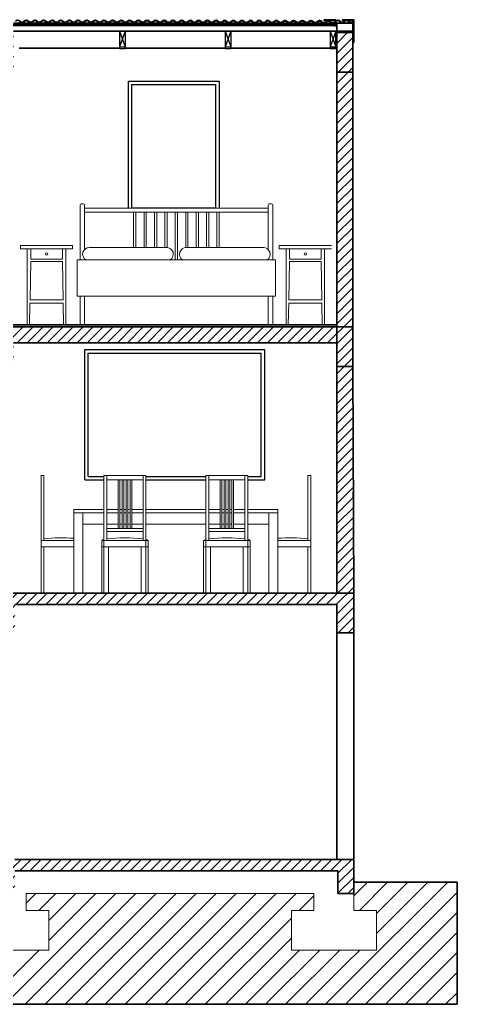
# Model space of a CAD drawing. Header units: metres. Extents: x -750 to 5274, y -2155 to 4360.
# Drawn here: x 1372 to 1758, y 2094 to 2963 of the extents above; entities that cross this region are included whole.
import ezdxf

# ---------------------------------------------------------------- set-up
doc = ezdxf.new("R2010")
doc.units = ezdxf.units.M
doc.header["$LTSCALE"] = 5
doc.header["$MEASUREMENT"] = 0
for name, color, linetype, lineweight in [('A-ANNO-SYMB', 3, 'Continuous', 18), ('A-ELEV-MBE1', 7, 'Continuous', 35), ('A-FLOR-PATT', 8, 'Continuous', 18), ('A-FURN', 8, 'Continuous', 18), ('A-GLAZ-FULL', 4, 'Continuous', 25), ('A-SECT-MCUT', 7, 'Continuous', 35), ('A-SECT-PATT', 8, 'Continuous', 18), ('A-WALL-FULL', 7, 'Continuous', 35), ('Campitura', 116, 'Continuous', 25), ('Linee sottili', 5, 'Continuous', 25)]:
    doc.layers.add(name, color=color, linetype=linetype, lineweight=lineweight)

msp = doc.modelspace()

# ---------------------------------------------------------------- hatches: boundary and pattern name
at = {"layer": 'Campitura'}
h = msp.add_hatch(dxfattribs=at)
h.set_pattern_fill('ANSI31', color=256, scale=50)
h.paths.add_polyline_path([(1667.03, 2457.07), (1485.49, 2457.07), (1485.49, 2457.07), (1483.49, 2457.07), (1479.49, 2457.07), (1450.49, 2457.07), (1450.49, 2457.07), (1446.49, 2457.07), (1393.49, 2457.07), (1393.49, 2457.07), (1390.99, 2457.07), (1052.78, 2457.07), (1052.78, 2422.07), (1066.78, 2422.07), (1066.78, 2422.13), (1066.78, 2447.07), (1352.79, 2447.07), (1352.79, 2422.07), (1367.79, 2422.07), (1367.79, 2447.07), (1652.03, 2447.07), (1652.03, 2422.07), (1667.03, 2422.07), (1667.03, 2422.13), (1667.03, 2447.07)])
h.paths.add_polyline_path([(1666.03, 2657.13), (1652.03, 2657.13), (1652.03, 2457.07), (1667.03, 2457.07)])
h.paths.add_polyline_path([(1666.03, 2692.13), (1652.03, 2692.13), (1652.03, 2657.13), (1666.03, 2657.13)])
h.paths.add_polyline_path([(1666.03, 2916.98), (1652.03, 2916.98), (1652.03, 2692.13), (1666.03, 2692.13)])
h.paths.add_polyline_path([(1652.03, 2692.13), (1366.78, 2692.13), (1366.78, 2678.07), (1652.03, 2678.07)])
h.paths.add_polyline_path([(1366.78, 2692.13), (1366.78, 2678.07), (1366.78, 2657.13), (1352.78, 2657.13), (1352.78, 2660.13), (1347.27, 2660.13), (1352.27, 2670.13), (1352.78, 2670.13), (1352.78, 2692.13)])
h.paths.add_polyline_path([(1066.73, 2916.98), (1052.73, 2916.98), (1052.73, 2692.21), (1052.73, 2692.13), (1066.73, 2692.13)])
h.paths.add_polyline_path([(1066.78, 2692.13), (1066.73, 2692.13), (1052.78, 2692.13), (1052.78, 2657.13), (1066.78, 2657.13), (1066.78, 2661.22)])
h.paths.add_polyline_path([(1066.78, 2657.13), (1052.78, 2657.13), (1052.78, 2457.07), (1066.78, 2457.07)])
h.paths.add_polyline_path([(1066.78, 2422.07), (1052.78, 2422.07), (1052.78, 2222.07), (1066.78, 2222.07)])
h.paths.add_polyline_path([(1667.03, 2222.07), (1367.79, 2222.07), (1352.86, 2222.07), (1066.78, 2222.07), (1052.78, 2222.07), (1052.78, 2192.07), (1052.92, 2192.07), (1066.78, 2192.07), (1066.78, 2212.07), (1352.86, 2212.07), (1352.86, 2192.07), (1367.79, 2192.07), (1367.79, 2212.07), (1653.03, 2212.07), (1653.03, 2192.07), (1667.03, 2192.07)])
h.paths.add_polyline_path([(1666.03, 2951.98), (1652.21, 2951.98), (1652.03, 2951.8), (1652.03, 2916.98), (1666.03, 2916.98)])
h.paths.add_polyline_path([(1066.78, 2951.98), (1052.81, 2951.98), (1052.78, 2916.98), (1066.78, 2916.98)])
h.paths.add_polyline_path([(1366.74, 2951.98), (1352.74, 2951.98), (1352.74, 2916.98), (1366.74, 2916.98)])

# ---------------------------------------------------------------- linework, layer by layer
at = {"layer": 'A-ANNO-SYMB'}
msp.add_line((1666.03, 2541.22), (1666.03, 2546.22), dxfattribs=at)
at = {"layer": 'A-ANNO-SYMB', "ltscale": 0.003}
for p, q in [((1377.87, 2192.07), (1631.86, 2192.07)), ((1377.87, 2192.07), (1377.87, 2177.07)), ((1631.86, 2192.07), (1631.86, 2177.07)), ((1667.03, 2192.07), (1667.03, 2177.07)), ((1397.79, 2177.07), (1377.87, 2177.07)), ((1397.79, 2177.07), (1397.79, 2142.07)), ((1611.95, 2177.07), (1611.95, 2142.07)), ((1631.86, 2177.07), (1611.95, 2177.07)), ((1686.95, 2177.07), (1667.03, 2177.07)), ((1686.95, 2177.07), (1686.95, 2142.07)), ((1397.79, 2142.07), (1322.79, 2142.07)), ((1686.95, 2142.07), (1611.95, 2142.07))]:
    msp.add_line(p, q, dxfattribs=at)
at = {"layer": 'A-ELEV-MBE1'}
for p, q in [((1336.09, 2958.79), (1650.06, 2958.79)), ((1338.06, 2958.32), (1650.06, 2958.32)), ((1366.74, 2960.29), (1650.76, 2960.29)), ((1425.57, 2962.17), (1425.19, 2961.85)), ((1429.38, 2962.17), (1429.77, 2961.85)), ((1651.06, 2963.41), (1640.76, 2963.4)), ((1640.76, 2963.4), (1640.76, 2962.4)), ((1650.76, 2963.1), (1641.06, 2963.1)), ((1641.06, 2963.1), (1641.06, 2962.4)), ((1650.06, 2958.05), (1650.06, 2959.35)), ((1650.36, 2959.35), (1650.06, 2959.35)), ((1650.06, 2958.05), (1651.06, 2958.05)), ((1650.11, 2961.85), (1650.5, 2961.53)), ((1650.36, 2958.35), (1650.36, 2959.35)), ((1650.36, 2958.79), (1650.76, 2958.79)), ((1650.36, 2958.35), (1650.76, 2958.35)), ((1650.76, 2958.35), (1650.76, 2963.1)), ((1651.06, 2963.41), (1651.06, 2958.05)), ((1651.44, 2961.85), (1651.06, 2962.17)), ((1651.06, 2960.29), (1666.03, 2960.29)), ((1652.03, 2958.79), (1652.03, 2960.29)), ((1652.03, 2958.79), (1652.03, 2951.98)), ((1667.16, 2963.41), (1657.16, 2963.41)), ((1657.16, 2963.41), (1657.16, 2962.41)), ((1666.86, 2963.11), (1657.46, 2963.11)), ((1657.46, 2963.11), (1657.46, 2962.41)), ((1666.03, 2951.98), (1666.03, 2960.29)), ((1666.68, 2961.85), (1666.3, 2962.17)), ((1666.86, 2943.71), (1666.86, 2963.11)), ((1667.16, 2943.41), (1667.16, 2963.41)), ((1366.74, 2953.32), (1665.58, 2953.4)), ((1371.74, 2938.33), (1460.3, 2938.33)), ((1465.3, 2938.4), (1553.43, 2938.4)), ((1558.43, 2938.4), (1646.06, 2938.4)), ((1666.46, 2943.71), (1666.46, 2943.41)), ((1666.46, 2943.71), (1666.86, 2943.71)), ((1666.46, 2943.41), (1667.16, 2943.41)), ((1646.06, 2938.01), (1651.06, 2938.01)), ((1358.97, 2694.07), (1652.03, 2694.07)), ((1358.97, 2692.13), (1652.03, 2692.13)), ((1366.78, 2678.07), (1652.03, 2678.07)), ((1667.03, 2447.07), (1667.03, 2457.07)), ((1758.38, 2202.07), (1667.03, 2202.07)), ((1758.38, 2202.07), (1758.38, 2094.16)), ((875.71, 2094.16), (1758.38, 2094.16))]:
    msp.add_line(p, q, dxfattribs=at)
for centre, radius, start, end in [((1370.33, 2960.6), 2.47, 39.42406, 140.57594), ((1374.14, 2963.73), 2.97, 219.42406, 320.57594), ((1374.14, 2963.73), 2.47, 219.42406, 320.57594), ((1377.95, 2960.6), 2.47, 39.42406, 140.57594), ((1377.95, 2960.6), 1.97, 39.42406, 140.57594), ((1381.76, 2963.73), 2.97, 219.42406, 320.57594), ((1381.76, 2963.73), 2.47, 219.42406, 320.57594), ((1385.57, 2960.6), 2.47, 39.42406, 140.57594), ((1385.57, 2960.6), 1.97, 39.42406, 140.57594), ((1389.38, 2963.73), 2.97, 219.42406, 320.57594), ((1389.38, 2963.73), 2.47, 219.42406, 320.57594), ((1393.19, 2960.6), 2.47, 39.42406, 140.57594), ((1393.19, 2960.6), 1.97, 39.42406, 140.57594), ((1397, 2963.73), 2.97, 219.42406, 320.57594), ((1397, 2963.73), 2.47, 219.42406, 320.57594), ((1400.81, 2960.6), 2.47, 39.42406, 140.57594), ((1400.81, 2960.6), 1.97, 39.42406, 140.57594), ((1404.62, 2963.73), 2.97, 219.42406, 320.57594), ((1404.62, 2963.73), 2.47, 219.42406, 320.57594), ((1408.43, 2960.6), 2.47, 39.42406, 140.57594), ((1408.43, 2960.6), 1.97, 39.42406, 140.57594), ((1412.24, 2963.73), 2.97, 219.42406, 320.57594), ((1412.24, 2963.73), 2.47, 219.42406, 320.57594), ((1416.05, 2960.6), 2.47, 39.42406, 140.57594), ((1416.05, 2960.6), 1.97, 39.42406, 140.57594), ((1419.86, 2963.73), 2.97, 219.42406, 320.57594), ((1419.86, 2963.73), 2.47, 219.42406, 320.57594), ((1423.67, 2960.6), 2.47, 39.42406, 140.57594), ((1423.67, 2960.6), 1.97, 39.42406, 140.57594), ((1427.48, 2963.73), 2.97, 219.42406, 320.57594), ((1427.48, 2963.73), 2.97, 219.42406, 320.57594), ((1427.48, 2963.73), 2.47, 219.42406, 320.57594), ((1427.48, 2963.73), 2.47, 219.42406, 320.57594), ((1431.29, 2960.6), 2.47, 39.42406, 140.57594), ((1431.29, 2960.6), 1.97, 39.42406, 140.57594), ((1435.1, 2963.73), 2.97, 219.42406, 320.57594), ((1435.1, 2963.73), 2.47, 219.42406, 320.57594), ((1438.91, 2960.6), 2.47, 39.42406, 140.57594), ((1438.91, 2960.6), 1.97, 39.42406, 140.57594), ((1442.72, 2963.73), 2.97, 219.42406, 320.57594), ((1442.72, 2963.73), 2.47, 219.42406, 320.57594), ((1446.47, 2960.52), 2.47, 39.42406, 140.57594), ((1446.47, 2960.52), 1.97, 39.42406, 140.57594), ((1450.28, 2963.65), 2.97, 219.42406, 320.57594), ((1450.28, 2963.65), 2.47, 219.42406, 320.57594), ((1454.09, 2960.52), 2.47, 39.42406, 140.57594), ((1454.09, 2960.52), 1.97, 39.42406, 140.57594), ((1457.9, 2963.65), 2.97, 219.42406, 320.57594), ((1457.9, 2963.65), 2.47, 219.42406, 320.57594), ((1461.71, 2960.52), 2.47, 39.42406, 140.57594), ((1461.71, 2960.52), 1.97, 39.42406, 140.57594), ((1465.52, 2963.65), 2.97, 219.42406, 320.57594), ((1465.52, 2963.65), 2.47, 219.42406, 320.57594), ((1469.33, 2960.52), 2.47, 39.42406, 140.57594), ((1469.33, 2960.52), 1.97, 39.42406, 140.57594), ((1473.14, 2963.65), 2.97, 219.42406, 320.57594), ((1473.14, 2963.65), 2.47, 219.42406, 320.57594), ((1476.95, 2960.52), 2.47, 39.42406, 140.57594), ((1476.95, 2960.52), 1.97, 39.42406, 140.57594), ((1480.76, 2963.65), 2.97, 219.42406, 320.57594), ((1480.76, 2963.65), 2.47, 219.42406, 320.57594), ((1484.57, 2960.52), 2.47, 39.42406, 140.57594), ((1484.57, 2960.52), 1.97, 39.42406, 140.57594), ((1488.38, 2963.65), 2.97, 219.42406, 320.57594), ((1488.38, 2963.65), 2.47, 219.42406, 320.57594), ((1492.19, 2960.52), 2.47, 39.42406, 140.57594), ((1492.19, 2960.52), 1.97, 39.42406, 140.57594), ((1496, 2963.65), 2.97, 219.42406, 320.57594), ((1496, 2963.65), 2.47, 219.42406, 320.57594), ((1499.74, 2960.44), 2.47, 39.42406, 140.57594), ((1499.74, 2960.44), 1.97, 39.42406, 140.57594), ((1503.55, 2963.57), 2.97, 219.42406, 320.57594), ((1503.55, 2963.57), 2.47, 219.42406, 320.57594), ((1507.36, 2960.44), 2.47, 39.42406, 140.57594), ((1507.36, 2960.44), 1.97, 39.42406, 140.57594), ((1511.17, 2963.57), 2.97, 219.42406, 320.57594), ((1511.17, 2963.57), 2.47, 219.42406, 320.57594), ((1514.98, 2960.44), 2.47, 39.42406, 140.57594), ((1514.98, 2960.44), 1.97, 39.42406, 140.57594), ((1518.79, 2963.57), 2.97, 219.42406, 320.57594), ((1518.79, 2963.57), 2.47, 219.42406, 320.57594), ((1522.6, 2960.44), 2.47, 39.42406, 140.57594), ((1522.6, 2960.44), 1.97, 39.42406, 140.57594), ((1526.41, 2963.57), 2.97, 219.42406, 320.57594), ((1526.41, 2963.57), 2.47, 219.42406, 320.57594), ((1530.22, 2960.44), 2.47, 39.42406, 140.57594), ((1530.22, 2960.44), 1.97, 39.42406, 140.57594), ((1534.03, 2963.57), 2.97, 219.42406, 320.57594), ((1534.03, 2963.57), 2.47, 219.42406, 320.57594), ((1537.84, 2960.44), 2.47, 39.42406, 140.57594), ((1537.84, 2960.44), 1.97, 39.42406, 140.57594), ((1541.65, 2963.57), 2.97, 219.42406, 320.57594), ((1541.65, 2963.57), 2.47, 219.42406, 320.57594), ((1545.46, 2960.44), 2.47, 39.42406, 140.57594), ((1545.46, 2960.44), 1.97, 39.42406, 140.57594), ((1549.27, 2963.57), 2.97, 219.42406, 320.57594), ((1549.27, 2963.57), 2.47, 219.42406, 320.57594), ((1553.02, 2960.36), 2.47, 39.42406, 140.57594), ((1553.02, 2960.36), 1.97, 39.42406, 140.57594), ((1556.83, 2963.49), 2.97, 219.42406, 320.57594), ((1556.83, 2963.49), 2.47, 219.42406, 320.57594), ((1560.64, 2960.36), 2.47, 39.42406, 140.57594), ((1560.64, 2960.36), 1.97, 39.42406, 140.57594), ((1564.45, 2963.49), 2.97, 219.42406, 320.57594), ((1564.45, 2963.49), 2.47, 219.42406, 320.57594), ((1568.26, 2960.36), 2.47, 39.42406, 140.57594), ((1568.26, 2960.36), 1.97, 39.42406, 140.57594), ((1572.07, 2963.49), 2.97, 219.42406, 320.57594), ((1572.07, 2963.49), 2.47, 219.42406, 320.57594), ((1575.88, 2960.36), 2.47, 39.42406, 140.57594), ((1575.88, 2960.36), 1.97, 39.42406, 140.57594), ((1579.69, 2963.49), 2.97, 219.42406, 320.57594), ((1579.69, 2963.49), 2.47, 219.42406, 320.57594), ((1583.5, 2960.36), 2.47, 39.42406, 140.57594), ((1583.5, 2960.36), 1.97, 39.42406, 140.57594), ((1587.31, 2963.49), 2.97, 219.42406, 320.57594), ((1587.31, 2963.49), 2.47, 219.42406, 320.57594), ((1591.12, 2960.36), 2.47, 39.42406, 140.57594), ((1591.12, 2960.36), 1.97, 39.42406, 140.57594), ((1594.93, 2963.49), 2.97, 219.42406, 320.57594), ((1594.93, 2963.49), 2.47, 219.42406, 320.57594), ((1598.74, 2960.36), 2.47, 39.42406, 140.57594), ((1598.74, 2960.36), 1.97, 39.42406, 140.57594), ((1602.55, 2963.49), 2.97, 219.42406, 320.57594), ((1602.55, 2963.49), 2.47, 219.42406, 320.57594), ((1606.3, 2960.28), 2.47, 39.42406, 140.57594), ((1606.3, 2960.28), 1.97, 39.42406, 140.57594), ((1610.11, 2963.41), 2.97, 219.42406, 320.57594), ((1610.11, 2963.41), 2.47, 219.42406, 320.57594), ((1613.92, 2960.28), 2.47, 39.42406, 140.57594), ((1613.92, 2960.28), 1.97, 39.42406, 140.57594), ((1617.73, 2963.41), 2.97, 219.42406, 320.57594), ((1617.73, 2963.41), 2.47, 219.42406, 320.57594), ((1621.54, 2960.28), 2.47, 39.42406, 140.57594), ((1621.54, 2960.28), 1.97, 39.42406, 140.57594), ((1625.35, 2963.41), 2.97, 219.42406, 320.57594), ((1625.35, 2963.41), 2.47, 219.42406, 320.57594), ((1629.16, 2960.28), 2.47, 39.42406, 140.57594), ((1629.16, 2960.28), 1.97, 39.42406, 140.57594), ((1632.97, 2963.41), 2.97, 219.42406, 320.57594), ((1632.97, 2963.41), 2.47, 219.42406, 320.57594), ((1636.78, 2960.28), 2.47, 39.42406, 140.57594), ((1636.78, 2960.28), 1.97, 39.42406, 140.57594), ((1640.59, 2963.41), 2.97, 219.42406, 320.57594), ((1640.59, 2963.41), 2.47, 219.42406, 320.57594), ((1644.4, 2960.28), 2.47, 39.42406, 140.57594), ((1644.4, 2960.28), 1.97, 39.42406, 140.57594), ((1648.21, 2963.41), 2.97, 219.42406, 320.57594), ((1648.21, 2963.41), 2.47, 219.42406, 320.57594), ((1652.96, 2960.6), 2.47, 39.42406, 140.57594), ((1652.96, 2960.6), 1.97, 39.42406, 140.57594), ((1656.77, 2963.73), 2.97, 219.42406, 320.57594), ((1656.77, 2963.73), 2.47, 219.42406, 320.57594), ((1660.58, 2960.6), 2.47, 39.42406, 140.57594), ((1660.58, 2960.6), 1.97, 39.42406, 140.57594), ((1664.39, 2963.73), 2.97, 219.42406, 320.57594), ((1664.39, 2963.73), 2.47, 219.42406, 320.57594)]:
    msp.add_arc(centre, radius, start, end, dxfattribs=at)
at = {"layer": 'A-FLOR-PATT', "linetype": 'Continuous'}
for p, q in [((1660.29, 2112.4), (1749.95, 2202.07)), ((1667.03, 2189.86), (1679.24, 2202.07)), ((1671.91, 2177.07), (1696.91, 2202.07)), ((1686.95, 2174.42), (1714.59, 2202.07)), ((1686.95, 2156.74), (1732.27, 2202.07)), ((1360.29, 2095.25), (1457.11, 2192.07)), ((1376.87, 2094.16), (1474.78, 2192.07)), ((1377.87, 2183.54), (1386.39, 2192.07)), ((1389.07, 2177.07), (1404.07, 2192.07)), ((1394.55, 2094.16), (1492.46, 2192.07)), ((1397.79, 2168.1), (1421.75, 2192.07)), ((1397.79, 2150.42), (1439.43, 2192.07)), ((1412.23, 2094.16), (1510.14, 2192.07)), ((1429.91, 2094.16), (1527.82, 2192.07)), ((1447.58, 2094.16), (1545.49, 2192.07)), ((1465.26, 2094.16), (1563.17, 2192.07)), ((1482.94, 2094.16), (1580.85, 2192.07)), ((1500.62, 2094.16), (1598.53, 2192.07)), ((1518.29, 2094.16), (1616.2, 2192.07)), ((1660.29, 2094.73), (1758.38, 2192.82)), ((1618.88, 2177.07), (1631.86, 2190.05)), ((1677.39, 2094.16), (1758.38, 2175.14)), ((1535.97, 2094.16), (1611.95, 2170.13)), ((1695.07, 2094.16), (1758.38, 2157.47)), ((1553.65, 2094.16), (1611.95, 2152.45)), ((1360.29, 2112.92), (1389.43, 2142.07)), ((1571.33, 2094.16), (1619.24, 2142.07)), ((1589.01, 2094.16), (1636.91, 2142.07)), ((1606.68, 2094.16), (1654.59, 2142.07)), ((1660.29, 2130.08), (1672.27, 2142.07)), ((1712.75, 2094.16), (1758.38, 2139.79)), ((1624.36, 2094.16), (1660.29, 2130.08)), ((1730.43, 2094.16), (1758.38, 2122.11)), ((1642.04, 2094.16), (1660.29, 2112.4)), ((1748.1, 2094.16), (1758.38, 2104.43)), ((1659.72, 2094.16), (1660.29, 2094.73))]:
    msp.add_line(p, q, dxfattribs=at)
at = {"layer": 'A-FURN'}
for p, q in [((1425.46, 2751.31), (1425.46, 2799.98)), ((1426.46, 2800.98), (1428.46, 2800.98)), ((1429.46, 2760.55), (1429.46, 2799.98)), ((1591.46, 2760.55), (1591.46, 2799.98)), ((1594.46, 2800.98), (1592.46, 2800.98)), ((1595.46, 2751.31), (1595.46, 2799.98)), ((1429.46, 2797.06), (1591.46, 2797.06)), ((1429.46, 2793.46), (1591.46, 2793.46)), ((1472.66, 2762.31), (1472.66, 2793.46)), ((1474.66, 2762.31), (1474.66, 2793.46)), ((1481.86, 2762.31), (1481.86, 2793.46)), ((1483.86, 2762.31), (1483.86, 2793.46)), ((1491.06, 2762.31), (1491.06, 2793.46)), ((1493.06, 2762.31), (1493.06, 2793.46)), ((1500.26, 2762.31), (1500.26, 2793.46)), ((1502.26, 2762.31), (1502.26, 2793.46)), ((1509.46, 2751.31), (1509.46, 2793.46)), ((1511.46, 2751.31), (1511.46, 2793.46)), ((1518.66, 2762.31), (1518.66, 2793.46)), ((1520.66, 2762.31), (1520.66, 2793.46)), ((1527.86, 2762.31), (1527.86, 2793.46)), ((1529.86, 2762.31), (1529.86, 2793.46)), ((1537.06, 2762.31), (1537.06, 2793.46)), ((1539.06, 2762.31), (1539.06, 2793.46)), ((1546.26, 2762.31), (1546.26, 2793.46)), ((1548.26, 2762.31), (1548.26, 2793.46)), ((1372.87, 2761.07), (1372.87, 2764.07)), ((1372.87, 2764.07), (1418.87, 2764.07)), ((1372.87, 2761.07), (1418.87, 2761.07)), ((1378.87, 2761.07), (1378.87, 2694.07)), ((1381.87, 2761.07), (1381.87, 2752.07)), ((1409.87, 2761.07), (1409.87, 2752.07)), ((1412.87, 2761.07), (1412.87, 2694.07)), ((1418.87, 2764.07), (1418.87, 2761.07)), ((1433.7, 2762.31), (1501.7, 2762.31)), ((1587.23, 2762.31), (1519.23, 2762.31)), ((1601.2, 2764.07), (1647.2, 2764.07)), ((1601.2, 2761.07), (1601.2, 2764.07)), ((1601.2, 2761.07), (1647.2, 2761.07)), ((1607.2, 2761.07), (1607.2, 2694.07)), ((1610.2, 2761.07), (1610.2, 2752.07)), ((1638.2, 2761.07), (1638.2, 2752.07)), ((1641.2, 2761.07), (1641.2, 2694.07)), ((1381.87, 2750.07), (1381.26, 2716.07)), ((1381.87, 2752.07), (1409.87, 2752.07)), ((1381.87, 2750.07), (1409.87, 2750.07)), ((1410.48, 2716.07), (1409.87, 2750.07)), ((1422.96, 2719.31), (1422.96, 2751.31)), ((1422.96, 2751.31), (1597.96, 2751.31)), ((1429.46, 2751.31), (1429.46, 2752.06)), ((1591.46, 2751.31), (1591.46, 2752.06)), ((1597.96, 2719.31), (1597.96, 2751.31)), ((1610.2, 2750.07), (1609.59, 2716.07)), ((1610.2, 2752.07), (1638.2, 2752.07)), ((1610.2, 2750.07), (1638.2, 2750.07)), ((1638.81, 2716.07), (1638.2, 2750.07)), ((1381.21, 2713.07), (1380.87, 2694.07)), ((1410.53, 2713.07), (1381.21, 2713.07)), ((1381.26, 2716.07), (1410.48, 2716.07)), ((1410.87, 2694.07), (1410.53, 2713.07)), ((1597.96, 2719.31), (1422.96, 2719.31)), ((1425.46, 2719.31), (1425.46, 2695.31)), ((1429.46, 2719.31), (1429.46, 2695.31)), ((1591.46, 2719.31), (1591.46, 2695.31)), ((1595.46, 2719.31), (1595.46, 2695.31)), ((1609.54, 2713.07), (1609.2, 2694.07)), ((1638.86, 2713.07), (1609.54, 2713.07)), ((1609.59, 2716.07), (1638.81, 2716.07)), ((1639.2, 2694.07), (1638.86, 2713.07)), ((1426.46, 2694.31), (1428.46, 2694.31)), ((1594.46, 2694.31), (1592.46, 2694.31)), ((1390.99, 2457.07), (1390.99, 2561.07)), ((1390.99, 2561.07), (1393.49, 2561.07)), ((1393.49, 2561.07), (1393.49, 2503.57)), ((1446.49, 2557.07), (1446.49, 2561.07)), ((1446.49, 2561.07), (1483.49, 2561.07)), ((1446.49, 2557.07), (1446.49, 2503.57)), ((1448.99, 2561.07), (1448.99, 2503.57)), ((1480.99, 2557.07), (1448.99, 2557.07)), ((1458.99, 2557.07), (1459, 2514.07)), ((1460.49, 2557.07), (1460.49, 2514.07)), ((1462.49, 2557.07), (1462.49, 2514.07)), ((1463.99, 2557.07), (1463.99, 2514.07)), ((1480.99, 2557.07), (1464.99, 2557.07)), ((1465.99, 2557.07), (1465.99, 2514.07)), ((1467.49, 2557.07), (1467.49, 2514.07)), ((1469.49, 2557.07), (1469.49, 2514.07)), ((1470.99, 2557.07), (1470.99, 2514.07)), ((1480.99, 2561.07), (1480.99, 2503.57)), ((1483.49, 2561.07), (1483.49, 2557.07)), ((1483.49, 2557.07), (1483.49, 2503.57)), ((1536.49, 2557.07), (1536.49, 2561.07)), ((1536.49, 2561.07), (1573.49, 2561.07)), ((1536.49, 2557.07), (1536.49, 2503.57)), ((1538.99, 2561.07), (1538.99, 2503.57)), ((1570.99, 2557.07), (1538.99, 2557.07)), ((1548.99, 2557.07), (1549, 2514.07)), ((1550.49, 2557.07), (1550.49, 2514.07)), ((1552.49, 2557.07), (1552.49, 2514.07)), ((1553.99, 2557.07), (1553.99, 2514.07)), ((1570.99, 2557.07), (1554.99, 2557.07)), ((1555.99, 2557.07), (1555.99, 2514.07)), ((1557.49, 2557.07), (1557.49, 2514.07)), ((1559.49, 2557.07), (1559.49, 2514.07)), ((1560.99, 2557.07), (1560.99, 2514.07)), ((1570.99, 2561.07), (1570.99, 2503.57)), ((1573.49, 2561.07), (1573.49, 2557.07)), ((1573.49, 2557.07), (1573.49, 2503.57)), ((1628.99, 2561.07), (1626.49, 2561.07)), ((1626.49, 2561.07), (1626.49, 2503.57)), ((1628.99, 2457.07), (1628.99, 2561.07)), ((1419.99, 2531.07), (1446.49, 2531.07)), ((1419.99, 2531.07), (1419.99, 2457.07)), ((1448.99, 2531.07), (1459, 2531.07)), ((1460.49, 2531.07), (1462.49, 2531.07)), ((1463.99, 2531.07), (1465.99, 2531.07)), ((1467.49, 2531.07), (1469.49, 2531.07)), ((1470.99, 2531.07), (1480.99, 2531.07)), ((1483.49, 2531.07), (1536.49, 2531.07)), ((1538.99, 2531.07), (1549, 2531.07)), ((1550.49, 2531.07), (1552.49, 2531.07)), ((1553.99, 2531.07), (1555.99, 2531.07)), ((1557.49, 2531.07), (1559.49, 2531.07)), ((1560.99, 2531.07), (1570.99, 2531.07)), ((1573.49, 2531.07), (1599.99, 2531.07)), ((1599.99, 2531.07), (1599.99, 2457.07)), ((1419.99, 2528.07), (1446.49, 2528.07)), ((1427.99, 2457.07), (1427.99, 2528.07)), ((1448.99, 2528.07), (1459, 2528.07)), ((1460.49, 2528.07), (1462.49, 2528.07)), ((1463.99, 2528.07), (1465.99, 2528.07)), ((1467.49, 2528.07), (1469.49, 2528.07)), ((1470.99, 2528.07), (1480.99, 2528.07)), ((1483.49, 2528.07), (1536.49, 2528.07)), ((1538.99, 2528.07), (1549, 2528.07)), ((1550.49, 2528.07), (1552.49, 2528.07)), ((1553.99, 2528.07), (1555.99, 2528.07)), ((1557.49, 2528.07), (1559.49, 2528.07)), ((1560.99, 2528.07), (1570.99, 2528.07)), ((1573.49, 2528.07), (1599.99, 2528.07)), ((1591.99, 2457.07), (1591.99, 2528.07)), ((1427.99, 2518.07), (1446.49, 2518.07)), ((1448.99, 2518.07), (1459, 2518.07)), ((1448.99, 2514.07), (1480.99, 2514.07)), ((1460.49, 2518.07), (1462.49, 2518.07)), ((1463.99, 2518.07), (1465.99, 2518.07)), ((1467.49, 2518.07), (1469.49, 2518.07)), ((1470.99, 2518.07), (1480.99, 2518.07)), ((1483.49, 2518.07), (1536.49, 2518.07)), ((1538.99, 2518.07), (1549, 2518.07)), ((1538.99, 2514.07), (1570.99, 2514.07)), ((1550.49, 2518.07), (1552.49, 2518.07)), ((1553.99, 2518.07), (1555.99, 2518.07)), ((1557.49, 2518.07), (1559.49, 2518.07)), ((1560.99, 2518.07), (1570.99, 2518.07)), ((1573.49, 2518.07), (1591.99, 2518.07)), ((1419.99, 2503.57), (1390.99, 2503.57)), ((1444.49, 2503.57), (1446.49, 2503.57)), ((1444.49, 2503.57), (1444.49, 2457.07)), ((1483.49, 2503.57), (1446.49, 2503.57)), ((1446.49, 2503.57), (1446.49, 2457.07)), ((1448.99, 2511.57), (1480.99, 2511.57)), ((1483.49, 2457.07), (1483.49, 2503.57)), ((1483.49, 2503.57), (1485.49, 2503.57)), ((1485.49, 2503.57), (1485.49, 2457.07)), ((1534.49, 2503.57), (1536.49, 2503.57)), ((1534.49, 2503.57), (1534.49, 2457.07)), ((1573.49, 2503.57), (1536.49, 2503.57)), ((1536.49, 2503.57), (1536.49, 2457.07)), ((1538.99, 2511.57), (1570.99, 2511.57)), ((1573.49, 2457.07), (1573.49, 2503.57)), ((1573.49, 2503.57), (1575.49, 2503.57)), ((1575.49, 2503.57), (1575.49, 2457.07)), ((1599.99, 2503.57), (1628.99, 2503.57)), ((1390.99, 2498.07), (1419.99, 2498.07)), ((1393.49, 2498.07), (1393.49, 2457.07)), ((1446.49, 2498.07), (1444.49, 2498.07)), ((1483.49, 2498.07), (1446.49, 2498.07)), ((1450.49, 2457.07), (1450.49, 2498.07)), ((1479.49, 2498.07), (1479.49, 2457.07)), ((1483.49, 2498.07), (1485.49, 2498.07)), ((1536.49, 2498.07), (1534.49, 2498.07)), ((1573.49, 2498.07), (1536.49, 2498.07)), ((1540.49, 2457.07), (1540.49, 2498.07)), ((1569.49, 2498.07), (1569.49, 2457.07)), ((1573.49, 2498.07), (1575.49, 2498.07)), ((1628.99, 2498.07), (1599.99, 2498.07)), ((1626.49, 2498.07), (1626.49, 2457.07)), ((1393.49, 2457.07), (1390.99, 2457.07)), ((1419.99, 2457.07), (1427.99, 2457.07)), ((1444.49, 2457.07), (1446.49, 2457.07)), ((1446.49, 2457.07), (1450.49, 2457.07)), ((1483.49, 2457.07), (1479.49, 2457.07)), ((1483.49, 2457.07), (1485.49, 2457.07)), ((1534.49, 2457.07), (1536.49, 2457.07)), ((1536.49, 2457.07), (1540.49, 2457.07)), ((1573.49, 2457.07), (1569.49, 2457.07)), ((1573.49, 2457.07), (1575.49, 2457.07)), ((1599.99, 2457.07), (1591.99, 2457.07)), ((1626.49, 2457.07), (1628.99, 2457.07))]:
    msp.add_line(p, q, dxfattribs=at)
for centre in [(1395.87, 2756.57), (1624.2, 2756.57)]:
    msp.add_circle(centre, 1, dxfattribs=at)
for centre, radius, start, end in [((1426.46, 2799.98), 1, 90, 180), ((1428.46, 2799.98), 1, 0, 90), ((1592.46, 2799.98), 1, 90, 180), ((1594.46, 2799.98), 1, 0, 90), ((1433.7, 2756.31), 6, 90, 236.44269), ((1501.7, 2756.31), 6, 303.55731, 90), ((1519.23, 2756.31), 6, 90, 236.44269), ((1587.23, 2756.31), 6, 303.55731, 90), ((1426.46, 2695.31), 1, 180, 270), ((1428.46, 2695.31), 1, 270, 0), ((1592.46, 2695.31), 1, 180, 270), ((1594.46, 2695.31), 1, 270, 0), ((1409.49, 2371.09), 134.9, 85.53598, 96.81146), ((1448.86, 2497.85), 7.2, 109.218, 127.37734), ((1464.99, 2371.09), 134.9, 83.18854, 96.81146), ((1481.12, 2497.85), 7.2, 52.62266, 70.782), ((1538.86, 2497.85), 7.2, 109.218, 127.37734), ((1554.99, 2371.09), 134.9, 83.18854, 96.81146), ((1571.12, 2497.85), 7.2, 52.62266, 70.782), ((1610.49, 2371.09), 134.9, 83.18854, 94.46402)]:
    msp.add_arc(centre, radius, start, end, dxfattribs=at)
at = {"layer": 'A-GLAZ-FULL'}
for p, q in [((1468.21, 2797.06), (1468.21, 2909.16)), ((1468.21, 2909.16), (1548.21, 2909.16)), ((1471.21, 2797.13), (1471.21, 2906.16)), ((1471.21, 2906.16), (1545.21, 2906.16)), ((1545.21, 2797.13), (1545.21, 2906.16)), ((1548.21, 2909.16), (1548.21, 2797.06)), ((1545.21, 2797.13), (1471.21, 2797.13)), ((1429.62, 2672.15), (1588.39, 2672.15)), ((1429.62, 2557.13), (1429.62, 2672.15)), ((1432.62, 2560.13), (1432.62, 2669.15)), ((1432.62, 2669.15), (1585.39, 2669.15)), ((1585.39, 2560.13), (1585.39, 2669.15)), ((1588.39, 2557.13), (1588.39, 2672.15)), ((1429.62, 2557.13), (1446.49, 2557.13)), ((1432.62, 2560.13), (1446.49, 2560.13)), ((1483.49, 2560.13), (1536.49, 2560.13)), ((1483.49, 2557.13), (1536.49, 2557.13)), ((1573.49, 2560.13), (1585.39, 2560.13)), ((1573.49, 2557.13), (1588.39, 2557.13))]:
    msp.add_line(p, q, dxfattribs=at)
at = {"layer": 'A-SECT-MCUT'}
for p, q in [((1553.43, 2953.4), (1558.43, 2953.4)), ((1652.03, 2951.98), (1666.03, 2951.98)), ((1652.03, 2916.98), (1652.03, 2951.98)), ((1666.03, 2951.98), (1666.03, 2916.98)), ((1666.03, 2916.98), (1652.03, 2916.98)), ((1652.03, 2692.13), (1666.03, 2692.13)), ((1652.03, 2657.13), (1652.03, 2692.13)), ((1666.03, 2692.13), (1666.03, 2657.13)), ((1666.03, 2657.13), (1652.03, 2657.13)), ((1052.78, 2457.07), (1667.03, 2457.07)), ((1367.79, 2447.07), (1652.03, 2447.07)), ((1652.03, 2422.07), (1652.03, 2447.07)), ((1667.03, 2447.07), (1667.03, 2422.07)), ((1667.03, 2422.07), (1652.03, 2422.07)), ((1367.79, 2222.07), (1667.03, 2222.07)), ((1667.03, 2222.07), (1667.03, 2192.07)), ((1367.79, 2212.07), (1653.03, 2212.07)), ((1653.03, 2192.07), (1653.03, 2212.07)), ((1667.03, 2192.07), (1653.03, 2192.07))]:
    msp.add_line(p, q, dxfattribs=at)
at = {"layer": 'A-SECT-PATT', "linetype": 'Continuous'}
for p, q in [((1372.3, 2958.79), (1373.8, 2960.29)), ((1374.06, 2958.79), (1375.56, 2960.29)), ((1375.83, 2958.79), (1377.33, 2960.29)), ((1377.6, 2958.79), (1379.1, 2960.29)), ((1379.37, 2958.79), (1380.87, 2960.29)), ((1381.14, 2958.79), (1382.64, 2960.29)), ((1382.9, 2958.79), (1384.4, 2960.29)), ((1384.67, 2958.79), (1386.17, 2960.29)), ((1386.44, 2958.79), (1387.94, 2960.29)), ((1388.21, 2958.79), (1389.71, 2960.29)), ((1389.97, 2958.79), (1391.47, 2960.29)), ((1391.74, 2958.79), (1393.24, 2960.29)), ((1393.51, 2958.79), (1395.01, 2960.29)), ((1395.28, 2958.79), (1396.78, 2960.29)), ((1397.05, 2958.79), (1398.55, 2960.29)), ((1398.81, 2958.79), (1400.31, 2960.29)), ((1400.58, 2958.79), (1402.08, 2960.29)), ((1402.35, 2958.79), (1403.85, 2960.29)), ((1404.12, 2958.79), (1405.62, 2960.29)), ((1405.88, 2958.79), (1407.38, 2960.29)), ((1407.65, 2958.79), (1409.15, 2960.29)), ((1409.42, 2958.79), (1410.92, 2960.29)), ((1411.19, 2958.79), (1412.69, 2960.29)), ((1412.95, 2958.79), (1414.45, 2960.29)), ((1414.72, 2958.79), (1416.22, 2960.29)), ((1416.49, 2958.79), (1417.99, 2960.29)), ((1418.26, 2958.79), (1419.76, 2960.29)), ((1420.03, 2958.79), (1421.53, 2960.29)), ((1421.79, 2958.79), (1423.29, 2960.29)), ((1423.56, 2958.79), (1425.06, 2960.29)), ((1425.33, 2958.79), (1426.83, 2960.29)), ((1427.1, 2958.79), (1428.6, 2960.29)), ((1428.86, 2958.79), (1430.36, 2960.29)), ((1430.63, 2958.79), (1432.13, 2960.29)), ((1432.4, 2958.79), (1433.9, 2960.29)), ((1434.17, 2958.79), (1435.67, 2960.29)), ((1435.94, 2958.79), (1437.44, 2960.29)), ((1437.7, 2958.79), (1439.2, 2960.29)), ((1439.47, 2958.79), (1440.97, 2960.29)), ((1441.24, 2958.79), (1442.74, 2960.29)), ((1443.01, 2958.79), (1444.51, 2960.29)), ((1444.77, 2958.79), (1446.27, 2960.29)), ((1446.54, 2958.79), (1448.04, 2960.29)), ((1448.31, 2958.79), (1449.81, 2960.29)), ((1450.08, 2958.79), (1451.58, 2960.29)), ((1451.85, 2958.79), (1453.35, 2960.29)), ((1453.61, 2958.79), (1455.11, 2960.29)), ((1455.38, 2958.79), (1456.88, 2960.29)), ((1457.15, 2958.79), (1458.65, 2960.29)), ((1458.92, 2958.79), (1460.42, 2960.29)), ((1460.68, 2958.79), (1462.18, 2960.29)), ((1462.45, 2958.79), (1463.95, 2960.29)), ((1464.22, 2958.79), (1465.72, 2960.29)), ((1465.99, 2958.79), (1467.49, 2960.29)), ((1467.76, 2958.79), (1469.26, 2960.29)), ((1469.52, 2958.79), (1471.02, 2960.29)), ((1471.29, 2958.79), (1472.79, 2960.29)), ((1473.06, 2958.79), (1474.56, 2960.29)), ((1474.83, 2958.79), (1476.33, 2960.29)), ((1476.59, 2958.79), (1478.09, 2960.29)), ((1478.36, 2958.79), (1479.86, 2960.29)), ((1480.13, 2958.79), (1481.63, 2960.29)), ((1481.9, 2958.79), (1483.4, 2960.29)), ((1483.67, 2958.79), (1485.17, 2960.29)), ((1485.43, 2958.79), (1486.93, 2960.29)), ((1487.2, 2958.79), (1488.7, 2960.29)), ((1488.97, 2958.79), (1490.47, 2960.29)), ((1490.74, 2958.79), (1492.24, 2960.29)), ((1492.5, 2958.79), (1494, 2960.29)), ((1494.27, 2958.79), (1495.77, 2960.29)), ((1496.04, 2958.79), (1497.54, 2960.29)), ((1497.81, 2958.79), (1499.31, 2960.29)), ((1499.58, 2958.79), (1501.08, 2960.29)), ((1501.34, 2958.79), (1502.84, 2960.29)), ((1503.11, 2958.79), (1504.61, 2960.29)), ((1504.88, 2958.79), (1506.38, 2960.29)), ((1506.65, 2958.79), (1508.15, 2960.29)), ((1508.41, 2958.79), (1509.91, 2960.29)), ((1510.18, 2958.79), (1511.68, 2960.29)), ((1511.95, 2958.79), (1513.45, 2960.29)), ((1513.72, 2958.79), (1515.22, 2960.29)), ((1515.49, 2958.79), (1516.99, 2960.29)), ((1517.25, 2958.79), (1518.75, 2960.29)), ((1519.02, 2958.79), (1520.52, 2960.29)), ((1520.79, 2958.79), (1522.29, 2960.29)), ((1522.56, 2958.79), (1524.06, 2960.29)), ((1524.32, 2958.79), (1525.82, 2960.29)), ((1526.09, 2958.79), (1527.59, 2960.29)), ((1527.86, 2958.79), (1529.36, 2960.29)), ((1529.63, 2958.79), (1531.13, 2960.29)), ((1531.4, 2958.79), (1532.9, 2960.29)), ((1533.16, 2958.79), (1534.66, 2960.29)), ((1534.93, 2958.79), (1536.43, 2960.29)), ((1536.7, 2958.79), (1538.2, 2960.29)), ((1538.47, 2958.79), (1539.97, 2960.29)), ((1540.23, 2958.79), (1541.73, 2960.29)), ((1542, 2958.79), (1543.5, 2960.29)), ((1543.77, 2958.79), (1545.27, 2960.29)), ((1545.54, 2958.79), (1547.04, 2960.29)), ((1547.31, 2958.79), (1548.81, 2960.29)), ((1549.07, 2958.79), (1550.57, 2960.29)), ((1550.84, 2958.79), (1552.34, 2960.29)), ((1552.61, 2958.79), (1554.11, 2960.29)), ((1554.38, 2958.79), (1555.88, 2960.29)), ((1556.14, 2958.79), (1557.64, 2960.29)), ((1557.91, 2958.79), (1559.41, 2960.29)), ((1559.68, 2958.79), (1561.18, 2960.29)), ((1561.45, 2958.79), (1562.95, 2960.29)), ((1563.22, 2958.79), (1564.72, 2960.29)), ((1564.98, 2958.79), (1566.48, 2960.29)), ((1566.75, 2958.79), (1568.25, 2960.29)), ((1568.52, 2958.79), (1570.02, 2960.29)), ((1570.29, 2958.79), (1571.79, 2960.29)), ((1572.05, 2958.79), (1573.55, 2960.29)), ((1573.82, 2958.79), (1575.32, 2960.29)), ((1575.59, 2958.79), (1577.09, 2960.29)), ((1577.36, 2958.79), (1578.86, 2960.29)), ((1579.13, 2958.79), (1580.63, 2960.29)), ((1580.89, 2958.79), (1582.39, 2960.29)), ((1582.66, 2958.79), (1584.16, 2960.29)), ((1584.43, 2958.79), (1585.93, 2960.29)), ((1586.2, 2958.79), (1587.7, 2960.29)), ((1587.96, 2958.79), (1589.46, 2960.29)), ((1589.73, 2958.79), (1591.23, 2960.29)), ((1591.5, 2958.79), (1593, 2960.29)), ((1593.27, 2958.79), (1594.77, 2960.29)), ((1595.03, 2958.79), (1596.53, 2960.29)), ((1596.8, 2958.79), (1598.3, 2960.29)), ((1598.57, 2958.79), (1600.07, 2960.29)), ((1600.34, 2958.79), (1601.84, 2960.29)), ((1602.11, 2958.79), (1603.61, 2960.29)), ((1603.87, 2958.79), (1605.37, 2960.29)), ((1605.64, 2958.79), (1607.14, 2960.29)), ((1607.41, 2958.79), (1608.91, 2960.29)), ((1609.18, 2958.79), (1610.68, 2960.29)), ((1610.94, 2958.79), (1612.44, 2960.29)), ((1612.71, 2958.79), (1614.21, 2960.29)), ((1614.48, 2958.79), (1615.98, 2960.29)), ((1616.25, 2958.79), (1617.75, 2960.29)), ((1618.02, 2958.79), (1619.52, 2960.29)), ((1619.78, 2958.79), (1621.28, 2960.29)), ((1621.55, 2958.79), (1623.05, 2960.29)), ((1623.32, 2958.79), (1624.82, 2960.29)), ((1625.09, 2958.79), (1626.59, 2960.29)), ((1626.85, 2958.79), (1628.35, 2960.29)), ((1628.62, 2958.79), (1630.12, 2960.29)), ((1630.39, 2958.79), (1631.89, 2960.29)), ((1632.16, 2958.79), (1633.66, 2960.29)), ((1633.93, 2958.79), (1635.43, 2960.29)), ((1635.69, 2958.79), (1637.19, 2960.29)), ((1637.46, 2958.79), (1638.96, 2960.29)), ((1639.23, 2958.79), (1640.73, 2960.29)), ((1641, 2958.79), (1642.5, 2960.29)), ((1642.76, 2958.79), (1644.26, 2960.29)), ((1644.53, 2958.79), (1646.03, 2960.29)), ((1646.3, 2958.79), (1647.8, 2960.29)), ((1648.07, 2958.79), (1649.57, 2960.29)), ((1649.84, 2958.79), (1650.64, 2959.6)), ((1652.03, 2951.8), (1652.21, 2951.98))]:
    msp.add_line(p, q, dxfattribs=at)
at = {"layer": 'A-WALL-FULL'}
for p, q in [((1652.03, 2916.98), (1652.03, 2692.13)), ((1666.03, 2916.98), (1666.03, 2692.13)), ((1652.03, 2657.13), (1652.03, 2457.07)), ((1666.03, 2657.13), (1667.03, 2457.07)), ((1652.03, 2422.13), (1652.03, 2222.07)), ((1667.03, 2422.13), (1667.03, 2222.07))]:
    msp.add_line(p, q, dxfattribs=at)
at = {"layer": 'Linee sottili'}
for p, q in [((1460.3, 2953.4), (1460.3, 2939.38)), ((1460.3, 2953.4), (1465.3, 2939.38)), ((1465.3, 2953.4), (1460.3, 2939.38)), ((1465.3, 2953.4), (1465.3, 2939.38)), ((1553.43, 2953.4), (1553.43, 2939.38)), ((1553.43, 2953.4), (1558.43, 2939.38)), ((1558.43, 2953.4), (1553.43, 2939.38)), ((1558.43, 2953.4), (1558.43, 2939.38)), ((1646.06, 2953.4), (1646.06, 2939.38)), ((1646.06, 2953.4), (1651.06, 2939.38)), ((1651.06, 2953.4), (1646.06, 2939.38)), ((1651.06, 2943.7), (1651.06, 2953.4)), ((1651.06, 2953.4), (1651.06, 2939.38)), ((1460.3, 2939.38), (1465.3, 2939.38)), ((1460.3, 2939.38), (1460.3, 2938.01)), ((1465.3, 2938.01), (1465.3, 2939.38)), ((1553.43, 2939.38), (1558.43, 2939.38)), ((1553.43, 2939.38), (1553.43, 2938.01)), ((1558.43, 2938.01), (1558.43, 2939.38)), ((1646.06, 2939.38), (1651.06, 2939.38)), ((1646.06, 2939.38), (1646.06, 2938.01)), ((1651.06, 2938.01), (1651.06, 2939.38)), ((1460.3, 2938.01), (1465.3, 2938.01)), ((1553.43, 2938.01), (1558.43, 2938.01))]:
    msp.add_line(p, q, dxfattribs=at)

doc.saveas('drawing.dxf')
